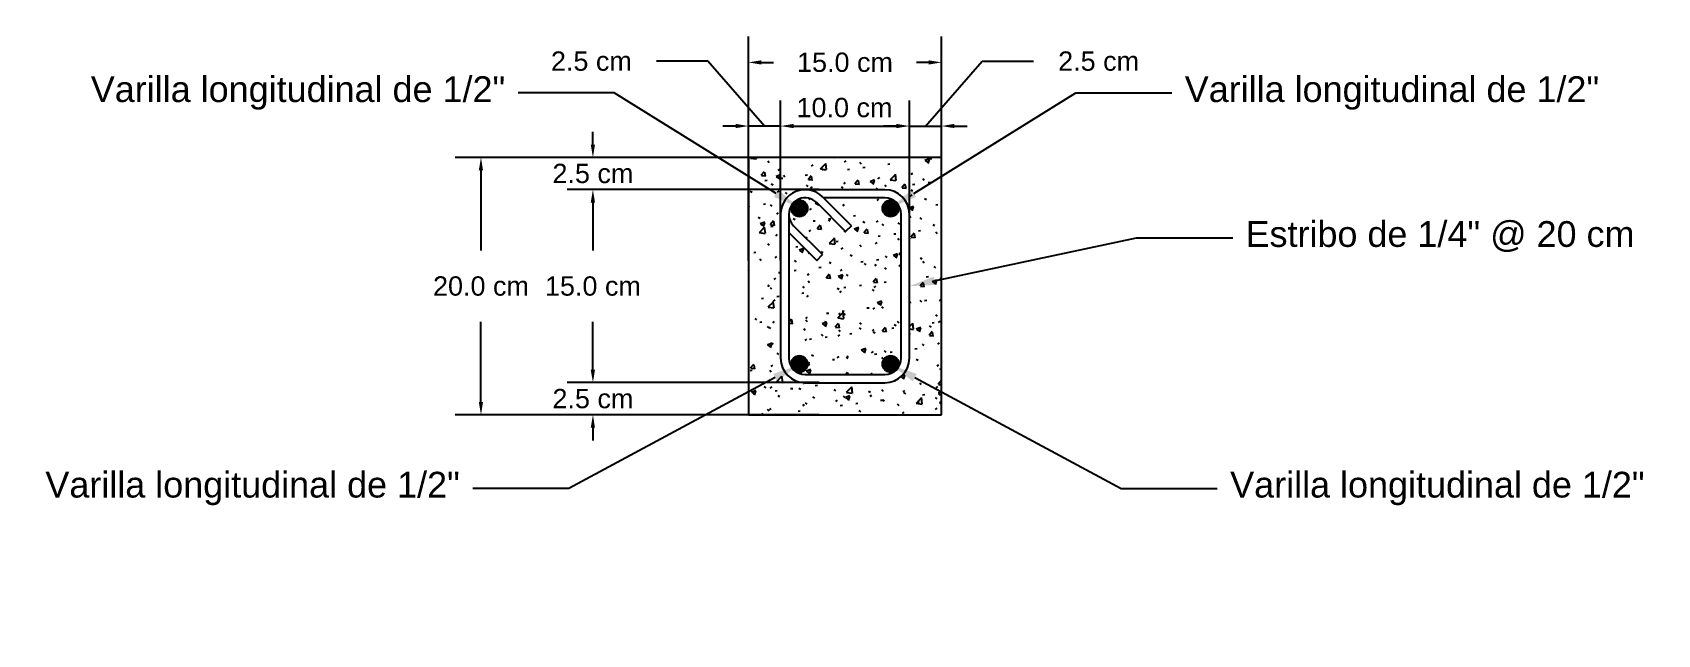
# Model space of a CAD drawing. Header units: metres. Extents: x 258817 to 259192, y 1878716 to 1878911.
# Drawn here: x 259029.848 to 259031.111, y 1878747.125 to 1878747.593 of the extents above; entities that cross this region are included whole.
import ezdxf
from ezdxf import colors
from ezdxf.entities.mleader import LeaderData, LeaderLine
from ezdxf.math import Vec2, Vec3

# ---------------------------------------------------------------- set-up
doc = ezdxf.new("R2010")
doc.units = ezdxf.units.M
doc.header["$MEASUREMENT"] = 0
doc.layers.add('Vistas', color=7, linetype='Continuous')
doc.styles.get("Standard").update_dxf_attribs({"font": 'arial.ttf'})
doc.dimstyles.new('1 a 5', dxfattribs={"dimtxt": 0.015, "dimasz": 0.01, "dimexe": 0.02, "dimexo": 0.02, "dimgap": 0.02, "dimtad": 0, "dimtih": 1, "dimtoh": 1, "dimdec": 1, "dimlfac": 100, "dimzin": 0, "dimdsep": 46, "dimtxsty": 'Standard', "dimcen": 0.01, "dimadec": 0, "dimazin": 0, "dimtfac": 1, "dimtdec": 1, "dimtofl": 0, "dimtmove": 0, "dimatfit": 3, "dimfxl": 1, "dimtolj": 1, "dimtzin": 0, "dimarcsym": 0})

# ---------------------------------------------------------------- blocks, each defined once
blk = doc.blocks.new('*D201')
at = {"layer": 'Defpoints', "color": 0, "transparency": 16777216}
for p in [(259030.5546, 1878747.5695), (259030.4046, 1878747.4956), (259030.5546, 1878747.4956)]:
    blk.add_point(p, dxfattribs=at)
at = {"layer": 'Vistas', "color": 0, "lineweight": -2, "transparency": 16777216}
for p, q in [((259030.4046, 1878747.5156), (259030.4046, 1878747.5895)), ((259030.5546, 1878747.5156), (259030.5546, 1878747.5895)), ((259030.4146, 1878747.5695), (259030.4241, 1878747.5695)), ((259030.5446, 1878747.5695), (259030.5351, 1878747.5695))]:
    blk.add_line(p, q, dxfattribs=at)
at = {"layer": 'Vistas', "color": 0, "transparency": 16777216}
for points in [[(259030.4146, 1878747.5711), (259030.4146, 1878747.5678), (259030.4046, 1878747.5695)], [(259030.5446, 1878747.5711), (259030.5446, 1878747.5678), (259030.5546, 1878747.5695)]]:
    blk.add_solid(points, dxfattribs=at)
at = {"layer": 'Vistas', "color": 0, "transparency": 16777216, "insert": (259030.4796, 1878747.5695), "char_height": 0.015, "attachment_point": 5}
blk.add_mtext('\\A1;15.0 cm', dxfattribs=at)
blk = doc.blocks.new('*D199')
at = {"layer": 'Defpoints', "color": 0, "transparency": 16777216}
for p in [(259030.1967, 1878747.4956), (259030.4046, 1878747.4956), (259030.4046, 1878747.2956)]:
    blk.add_point(p, dxfattribs=at)
at = {"layer": 'Vistas', "color": 0, "lineweight": -2, "transparency": 16777216}
for p, q in [((259030.3846, 1878747.4956), (259030.1767, 1878747.4956)), ((259030.1967, 1878747.4856), (259030.1967, 1878747.4232)), ((259030.1967, 1878747.3056), (259030.1967, 1878747.3679)), ((259030.3846, 1878747.2956), (259030.1767, 1878747.2956))]:
    blk.add_line(p, q, dxfattribs=at)
at = {"layer": 'Vistas', "color": 0, "transparency": 16777216}
for points in [[(259030.195, 1878747.4856), (259030.1983, 1878747.4856), (259030.1967, 1878747.4956)], [(259030.195, 1878747.3056), (259030.1983, 1878747.3056), (259030.1967, 1878747.2956)]]:
    blk.add_solid(points, dxfattribs=at)
at = {"layer": 'Vistas', "color": 0, "transparency": 16777216, "insert": (259030.1967, 1878747.3956), "char_height": 0.015, "attachment_point": 5}
blk.add_mtext('\\A1;20.0 cm', dxfattribs=at)
blk = doc.blocks.new('*D197')
at = {"layer": 'Defpoints', "color": 0, "transparency": 16777216}
for p in [(259030.2837, 1878747.3206), (259030.4796, 1878747.3206), (259030.4796, 1878747.2956)]:
    blk.add_point(p, dxfattribs=at)
at = {"layer": 'Vistas', "color": 0, "lineweight": -2, "transparency": 16777216}
for p, q in [((259030.2837, 1878747.3306), (259030.2837, 1878747.3406)), ((259030.4596, 1878747.3206), (259030.2637, 1878747.3206)), ((259030.4596, 1878747.2956), (259030.2637, 1878747.2956)), ((259030.2837, 1878747.2856), (259030.2837, 1878747.2756))]:
    blk.add_line(p, q, dxfattribs=at)
at = {"layer": 'Vistas', "color": 0, "transparency": 16777216}
for points in [[(259030.282, 1878747.3306), (259030.2853, 1878747.3306), (259030.2837, 1878747.3206)], [(259030.282, 1878747.2856), (259030.2853, 1878747.2856), (259030.2837, 1878747.2956)]]:
    blk.add_solid(points, dxfattribs=at)
at = {"layer": 'Vistas', "color": 0, "transparency": 16777216, "insert": (259030.2837, 1878747.3081), "char_height": 0.015, "attachment_point": 5}
blk.add_mtext('\\A1;2.5 cm', dxfattribs=at)
blk = doc.blocks.new('*D198')
at = {"layer": 'Defpoints', "color": 0, "transparency": 16777216}
for p in [(259030.4046, 1878747.52), (259030.4046, 1878747.3956), (259030.4296, 1878747.3956)]:
    blk.add_point(p, dxfattribs=at)
at = {"layer": 'Vistas', "color": 0, "lineweight": -2, "transparency": 16777216}
for p, q in [((259030.373, 1878747.5704), (259030.333, 1878747.5704)), ((259030.4171, 1878747.52), (259030.373, 1878747.5704)), ((259030.4046, 1878747.4156), (259030.4046, 1878747.54)), ((259030.4296, 1878747.4156), (259030.4296, 1878747.54)), ((259030.3946, 1878747.52), (259030.3846, 1878747.52)), ((259030.4296, 1878747.52), (259030.4046, 1878747.52)), ((259030.4396, 1878747.52), (259030.4496, 1878747.52))]:
    blk.add_line(p, q, dxfattribs=at)
at = {"layer": 'Vistas', "color": 0, "transparency": 16777216}
for points in [[(259030.3946, 1878747.5217), (259030.3946, 1878747.5184), (259030.4046, 1878747.52)], [(259030.4396, 1878747.5217), (259030.4396, 1878747.5184), (259030.4296, 1878747.52)]]:
    blk.add_solid(points, dxfattribs=at)
at = {"layer": 'Vistas', "color": 0, "transparency": 16777216, "insert": (259030.2825, 1878747.5704), "char_height": 0.015, "attachment_point": 5}
blk.add_mtext('\\A1;2.5 cm', dxfattribs=at)
blk = doc.blocks.new('*D200')
at = {"layer": 'Defpoints', "color": 0, "transparency": 16777216}
for p in [(259030.5296, 1878747.52), (259030.4296, 1878747.3956), (259030.5296, 1878747.3956)]:
    blk.add_point(p, dxfattribs=at)
at = {"layer": 'Vistas', "color": 0, "lineweight": -2, "transparency": 16777216}
for p, q in [((259030.4296, 1878747.4156), (259030.4296, 1878747.54)), ((259030.5296, 1878747.4156), (259030.5296, 1878747.54)), ((259030.4396, 1878747.52), (259030.5196, 1878747.52))]:
    blk.add_line(p, q, dxfattribs=at)
at = {"layer": 'Vistas', "color": 0, "transparency": 16777216}
for points in [[(259030.4396, 1878747.5217), (259030.4396, 1878747.5184), (259030.4296, 1878747.52)], [(259030.5196, 1878747.5217), (259030.5196, 1878747.5184), (259030.5296, 1878747.52)]]:
    blk.add_solid(points, dxfattribs=at)
at = {"layer": 'Vistas', "color": 0, "transparency": 16777216, "insert": (259030.4792, 1878747.5343), "char_height": 0.015, "attachment_point": 5}
blk.add_mtext('\\A1;10.0 cm', dxfattribs=at)
blk = doc.blocks.new('*D202')
at = {"layer": 'Defpoints', "color": 0, "transparency": 16777216}
for p in [(259030.2837, 1878747.4706), (259030.4796, 1878747.4706), (259030.4796, 1878747.3206)]:
    blk.add_point(p, dxfattribs=at)
at = {"layer": 'Vistas', "color": 0, "lineweight": -2, "transparency": 16777216}
for p, q in [((259030.4596, 1878747.4706), (259030.2637, 1878747.4706)), ((259030.2837, 1878747.4606), (259030.2837, 1878747.4232)), ((259030.2837, 1878747.3306), (259030.2837, 1878747.3679)), ((259030.4596, 1878747.3206), (259030.2637, 1878747.3206))]:
    blk.add_line(p, q, dxfattribs=at)
at = {"layer": 'Vistas', "color": 0, "transparency": 16777216}
for points in [[(259030.282, 1878747.4606), (259030.2853, 1878747.4606), (259030.2837, 1878747.4706)], [(259030.282, 1878747.3306), (259030.2853, 1878747.3306), (259030.2837, 1878747.3206)]]:
    blk.add_solid(points, dxfattribs=at)
at = {"layer": 'Vistas', "color": 0, "transparency": 16777216, "insert": (259030.2837, 1878747.3956), "char_height": 0.015, "attachment_point": 5}
blk.add_mtext('\\A1;15.0 cm', dxfattribs=at)
blk = doc.blocks.new('*D196')
at = {"layer": 'Defpoints', "color": 0, "transparency": 16777216}
for p in [(259030.5546, 1878747.52), (259030.5296, 1878747.3956), (259030.5546, 1878747.3956)]:
    blk.add_point(p, dxfattribs=at)
at = {"layer": 'Vistas', "color": 0, "lineweight": -2, "transparency": 16777216}
for p, q in [((259030.5421, 1878747.52), (259030.5862, 1878747.5704)), ((259030.5862, 1878747.5704), (259030.6262, 1878747.5704)), ((259030.5296, 1878747.4156), (259030.5296, 1878747.54)), ((259030.5546, 1878747.4156), (259030.5546, 1878747.54)), ((259030.5196, 1878747.52), (259030.5096, 1878747.52)), ((259030.5296, 1878747.52), (259030.5546, 1878747.52)), ((259030.5646, 1878747.52), (259030.5746, 1878747.52))]:
    blk.add_line(p, q, dxfattribs=at)
at = {"layer": 'Vistas', "color": 0, "transparency": 16777216}
for points in [[(259030.5196, 1878747.5217), (259030.5196, 1878747.5184), (259030.5296, 1878747.52)], [(259030.5646, 1878747.5217), (259030.5646, 1878747.5184), (259030.5546, 1878747.52)]]:
    blk.add_solid(points, dxfattribs=at)
at = {"layer": 'Vistas', "color": 0, "transparency": 16777216, "insert": (259030.6767, 1878747.5704), "char_height": 0.015, "attachment_point": 5}
blk.add_mtext('\\A1;2.5 cm', dxfattribs=at)
blk = doc.blocks.new('*D204')
at = {"layer": 'Defpoints', "color": 0, "transparency": 16777216}
for p in [(259030.4796, 1878747.4956), (259030.2837, 1878747.4706), (259030.4796, 1878747.4706)]:
    blk.add_point(p, dxfattribs=at)
at = {"layer": 'Vistas', "color": 0, "lineweight": -2, "transparency": 16777216}
for p, q in [((259030.2837, 1878747.5056), (259030.2837, 1878747.5156)), ((259030.4596, 1878747.4956), (259030.2637, 1878747.4956)), ((259030.4596, 1878747.4706), (259030.2637, 1878747.4706)), ((259030.2837, 1878747.4606), (259030.2837, 1878747.4506))]:
    blk.add_line(p, q, dxfattribs=at)
at = {"layer": 'Vistas', "color": 0, "transparency": 16777216}
for points in [[(259030.282, 1878747.5056), (259030.2853, 1878747.5056), (259030.2837, 1878747.4956)], [(259030.282, 1878747.4606), (259030.2853, 1878747.4606), (259030.2837, 1878747.4706)]]:
    blk.add_solid(points, dxfattribs=at)
at = {"layer": 'Vistas', "color": 0, "transparency": 16777216, "insert": (259030.2837, 1878747.4831), "char_height": 0.015, "attachment_point": 5}
blk.add_mtext('\\A1;2.5 cm', dxfattribs=at)

msp = doc.modelspace()

# ---------------------------------------------------------------- hatches: boundary and pattern name
at = {"layer": 'Vistas'}
h = msp.add_hatch(dxfattribs=at)
h.set_pattern_fill('FP_1', color=256, scale=0.001, style=0, pattern_type=2)
h.set_pattern_definition([(50, (259002.98724, 1878761.685996), (0.0364365, -0.003187713), [0.00381, -0.04191]), (355, (259002.98724, 1878761.685996), (-0.00704845, 0.03821172), [0.003048, -0.033528]), (100.451, (259002.990277, 1878761.68573), (0.029388573, 0.035022944), [0.003238, -0.035618]), (46.184, (259002.98724, 1878761.696156), (0.054216056, -0.008408366), [0.005715, -0.062865]), (96.636, (259002.99176, 1878761.695455), (0.0474805, 0.04948544), [0.004857, -0.053427]), (351.184, (259002.98724, 1878761.696156), (0.04748106, 0.0494846), [0.004572, -0.050292]), (21, (259002.99232, 1878761.693616), (0.030322646, -0.020452802), [0.00381, -0.04191]), (326, (259002.99232, 1878761.693616), (0.012360696, 0.03683788), [0.003048, -0.033528]), (71.451, (259002.994848, 1878761.69191), (0.042683285, 0.016383894), [0.003238, -0.035618]), (37.5, (259002.987241, 1878761.685996), (0.000618067, 0.0169108196), [0.001676, -0.031445, 0.001676, -0.03236, -0.033655]), (37.5, (259002.987241, 1878761.685996), (0.000618067, 0.0169108196), [-0.067158, 0.001676, -0.031979]), (7.5, (259002.98724, 1878761.685996), (0.013364138, 0.020035779), [0.001676, -0.017729, 0.001676, -0.030683, -0.012827]), (7.5, (259002.98724, 1878761.685996), (0.013364138, 0.020035779), [-0.051765, 0.001676, -0.011151]), (327.5, (259002.975912, 1878761.685996), (0.027118159, -0.0011460587), [0.001676, -0.011024, 0.001676, -0.037948, -0.052578]), (327.5, (259002.975912, 1878761.685996), (0.027118159, -0.0011460587), [-0.052324, 0.001676, -0.050902]), (317.5, (259002.970832, 1878761.685996), (0.02962579, 0.00508507), [0.001676, -0.014834, 0.001676, -0.024638, -0.037338]), (317.5, (259002.970832, 1878761.685996), (0.02962579, 0.00508507), [-0.042824, 0.001676, -0.035662])])
h.paths.add_polyline_path([(259030.4046, 1878747.29557), (259030.5546, 1878747.29557), (259030.5546, 1878747.49557), (259030.4046, 1878747.49557), (259030.4046, 1878747.33469)])
h.paths.add_polyline_path([(259030.51055, 1878747.32057), (259030.44865, 1878747.32057), (259030.44372, 1878747.32122), (259030.43912, 1878747.32312), (259030.43518, 1878747.32615), (259030.43215, 1878747.3301), (259030.43025, 1878747.33469), (259030.4296, 1878747.33962), (259030.4296, 1878747.45152), (259030.43025, 1878747.45645), (259030.43215, 1878747.46105), (259030.43518, 1878747.46499), (259030.43912, 1878747.46802), (259030.44372, 1878747.46992), (259030.44865, 1878747.47057), (259030.51055, 1878747.47057), (259030.51548, 1878747.46992), (259030.52007, 1878747.46802), (259030.52402, 1878747.46499), (259030.52705, 1878747.46105), (259030.52895, 1878747.45645), (259030.5296, 1878747.45152), (259030.5296, 1878747.33962), (259030.52895, 1878747.33469), (259030.52705, 1878747.3301), (259030.52402, 1878747.32615), (259030.52007, 1878747.32312), (259030.51548, 1878747.32122), (259030.51383, 1878747.321)])
h.paths.add_polyline_path([(259030.48917, 1878747.32692), (259030.51055, 1878747.32692), (259030.51383, 1878747.32735), (259030.5169, 1878747.32862), (259030.51953, 1878747.33064), (259030.52155, 1878747.33327), (259030.52282, 1878747.33633), (259030.52325, 1878747.33962), (259030.52325, 1878747.45152), (259030.52282, 1878747.45481), (259030.52155, 1878747.45787), (259030.51953, 1878747.4605), (259030.5169, 1878747.46252), (259030.51383, 1878747.46379), (259030.51055, 1878747.46422), (259030.46289, 1878747.46422), (259030.48457, 1878747.44254), (259030.48008, 1878747.43805), (259030.45763, 1878747.4605), (259030.455, 1878747.46252), (259030.45193, 1878747.46379), (259030.44865, 1878747.46422), (259030.44536, 1878747.46379), (259030.4423, 1878747.46252), (259030.43967, 1878747.4605), (259030.43765, 1878747.45787), (259030.43638, 1878747.45481), (259030.43595, 1878747.45152), (259030.43638, 1878747.44823), (259030.43765, 1878747.44517), (259030.43967, 1878747.44254), (259030.46212, 1878747.42009), (259030.45763, 1878747.4156), (259030.43595, 1878747.43728), (259030.43595, 1878747.33962), (259030.43638, 1878747.33633), (259030.43765, 1878747.33327), (259030.43967, 1878747.33064), (259030.4423, 1878747.32862), (259030.44536, 1878747.32735), (259030.44865, 1878747.32692), (259030.48457, 1878747.32692)])
for points in [[(259030.44416, 1878747.44966), (259030.44733, 1878747.45051), (259030.44966, 1878747.45284), (259030.45051, 1878747.45601), (259030.44966, 1878747.45919), (259030.44733, 1878747.46151), (259030.44416, 1878747.46236), (259030.44098, 1878747.46151), (259030.43866, 1878747.45919), (259030.43781, 1878747.45601), (259030.43866, 1878747.45284), (259030.44098, 1878747.45051)], [(259030.51504, 1878747.44966), (259030.51821, 1878747.45051), (259030.52054, 1878747.45284), (259030.52139, 1878747.45601), (259030.52054, 1878747.45919), (259030.51821, 1878747.46151), (259030.51504, 1878747.46236), (259030.51186, 1878747.46151), (259030.50954, 1878747.45919), (259030.50869, 1878747.45601), (259030.50954, 1878747.45284), (259030.51186, 1878747.45051)], [(259030.44416, 1878747.32878), (259030.44733, 1878747.32963), (259030.44966, 1878747.33196), (259030.45051, 1878747.33513), (259030.44966, 1878747.33831), (259030.44733, 1878747.34063), (259030.44416, 1878747.34148), (259030.44098, 1878747.34063), (259030.43866, 1878747.33831), (259030.43781, 1878747.33513), (259030.43866, 1878747.33196), (259030.44098, 1878747.32963)], [(259030.51504, 1878747.32878), (259030.51821, 1878747.32963), (259030.52054, 1878747.33196), (259030.52139, 1878747.33513), (259030.52054, 1878747.33831), (259030.51821, 1878747.34063), (259030.51504, 1878747.34148), (259030.51186, 1878747.34063), (259030.50954, 1878747.33831), (259030.50869, 1878747.33513), (259030.50954, 1878747.33196), (259030.51186, 1878747.32963)]]:
    msp.add_hatch(color=256, dxfattribs=at).paths.add_polyline_path(points)
h = msp.add_hatch(color=256, dxfattribs=at)
edge = h.paths.add_edge_path()
edge.add_arc((259030.44416, 1878747.45601), 0.00635, 0, 360)
h = msp.add_hatch(color=256, dxfattribs=at)
edge = h.paths.add_edge_path()
edge.add_arc((259030.51504, 1878747.45601), 0.00635, 0, 360)
h = msp.add_hatch(color=256, dxfattribs=at)
edge = h.paths.add_edge_path()
edge.add_arc((259030.44416, 1878747.33513), 0.00635, 0, 360)
h = msp.add_hatch(color=256, dxfattribs=at)
edge = h.paths.add_edge_path()
edge.add_arc((259030.51504, 1878747.33513), 0.00635, 0, 360)

# ---------------------------------------------------------------- linework, layer by layer
for p, q in [((259030.5546, 1878747.49557), (259030.4046, 1878747.49557)), ((259030.4046, 1878747.49557), (259030.4046, 1878747.29557)), ((259030.5546, 1878747.29557), (259030.5546, 1878747.49557)), ((259030.51055, 1878747.47057), (259030.44865, 1878747.47057)), ((259030.48457, 1878747.44254), (259030.46212, 1878747.46499)), ((259030.43866, 1878747.45919), (259030.43781, 1878747.45601)), ((259030.43781, 1878747.45601), (259030.43866, 1878747.45284)), ((259030.44098, 1878747.46151), (259030.43866, 1878747.45919)), ((259030.43866, 1878747.45284), (259030.44098, 1878747.45051)), ((259030.44416, 1878747.46236), (259030.44098, 1878747.46151)), ((259030.44733, 1878747.46151), (259030.44416, 1878747.46236)), ((259030.44966, 1878747.45919), (259030.44733, 1878747.46151)), ((259030.44733, 1878747.45051), (259030.44966, 1878747.45284)), ((259030.45051, 1878747.45601), (259030.44966, 1878747.45919)), ((259030.44966, 1878747.45284), (259030.45051, 1878747.45601)), ((259030.48008, 1878747.43805), (259030.45763, 1878747.4605)), ((259030.51055, 1878747.46422), (259030.46289, 1878747.46422)), ((259030.50954, 1878747.45919), (259030.50869, 1878747.45601)), ((259030.50869, 1878747.45601), (259030.50954, 1878747.45284)), ((259030.51186, 1878747.46151), (259030.50954, 1878747.45919)), ((259030.50954, 1878747.45284), (259030.51186, 1878747.45051)), ((259030.51504, 1878747.46236), (259030.51186, 1878747.46151)), ((259030.51821, 1878747.46151), (259030.51504, 1878747.46236)), ((259030.52054, 1878747.45919), (259030.51821, 1878747.46151)), ((259030.51821, 1878747.45051), (259030.52054, 1878747.45284)), ((259030.52139, 1878747.45601), (259030.52054, 1878747.45919)), ((259030.52054, 1878747.45284), (259030.52139, 1878747.45601)), ((259030.4296, 1878747.45152), (259030.4296, 1878747.33962)), ((259030.43595, 1878747.45152), (259030.43595, 1878747.33962)), ((259030.43967, 1878747.44254), (259030.46212, 1878747.42009)), ((259030.44098, 1878747.45051), (259030.44416, 1878747.44966)), ((259030.44416, 1878747.44966), (259030.44733, 1878747.45051)), ((259030.48457, 1878747.44254), (259030.48008, 1878747.43805)), ((259030.51186, 1878747.45051), (259030.51504, 1878747.44966)), ((259030.51504, 1878747.44966), (259030.51821, 1878747.45051)), ((259030.52325, 1878747.33962), (259030.52325, 1878747.45152)), ((259030.5296, 1878747.33962), (259030.5296, 1878747.45152)), ((259030.43595, 1878747.43728), (259030.45763, 1878747.4156)), ((259030.45763, 1878747.4156), (259030.46212, 1878747.42009)), ((259030.44098, 1878747.34063), (259030.43866, 1878747.33831)), ((259030.44416, 1878747.34148), (259030.44098, 1878747.34063)), ((259030.44733, 1878747.34063), (259030.44416, 1878747.34148)), ((259030.44966, 1878747.33831), (259030.44733, 1878747.34063)), ((259030.51186, 1878747.34063), (259030.50954, 1878747.33831)), ((259030.51504, 1878747.34148), (259030.51186, 1878747.34063)), ((259030.51821, 1878747.34063), (259030.51504, 1878747.34148)), ((259030.52054, 1878747.33831), (259030.51821, 1878747.34063)), ((259030.43866, 1878747.33831), (259030.43781, 1878747.33513)), ((259030.43781, 1878747.33513), (259030.43866, 1878747.33196)), ((259030.43866, 1878747.33196), (259030.44098, 1878747.32963)), ((259030.44098, 1878747.32963), (259030.44416, 1878747.32878)), ((259030.44416, 1878747.32878), (259030.44733, 1878747.32963)), ((259030.44733, 1878747.32963), (259030.44966, 1878747.33196)), ((259030.44865, 1878747.32692), (259030.51055, 1878747.32692)), ((259030.45051, 1878747.33513), (259030.44966, 1878747.33831)), ((259030.44966, 1878747.33196), (259030.45051, 1878747.33513)), ((259030.50954, 1878747.33831), (259030.50869, 1878747.33513)), ((259030.50869, 1878747.33513), (259030.50954, 1878747.33196)), ((259030.50954, 1878747.33196), (259030.51186, 1878747.32963)), ((259030.51186, 1878747.32963), (259030.51504, 1878747.32878)), ((259030.51504, 1878747.32878), (259030.51821, 1878747.32963)), ((259030.51821, 1878747.32963), (259030.52054, 1878747.33196)), ((259030.52139, 1878747.33513), (259030.52054, 1878747.33831)), ((259030.52054, 1878747.33196), (259030.52139, 1878747.33513)), ((259030.44865, 1878747.32057), (259030.51055, 1878747.32057)), ((259030.4046, 1878747.29557), (259030.5546, 1878747.29557))]:
    msp.add_line(p, q, dxfattribs=at)
for centre in [(259030.44416, 1878747.45601), (259030.51504, 1878747.45601), (259030.44416, 1878747.33513), (259030.51504, 1878747.33513)]:
    msp.add_circle(centre, 0.00635, dxfattribs=at)
for centre, radius, start, end in [((259030.44865, 1878747.45152), 0.01905, 45, 180), ((259030.51055, 1878747.45152), 0.01905, 0, 90), ((259030.44865, 1878747.45152), 0.0127, 45, 180), ((259030.51055, 1878747.45152), 0.0127, 0, 90), ((259030.44865, 1878747.45152), 0.0127, 180, 225), ((259030.44865, 1878747.33962), 0.01905, 180, 270), ((259030.44865, 1878747.33962), 0.0127, 180, 270), ((259030.51055, 1878747.33962), 0.0127, 270, 0), ((259030.51055, 1878747.33962), 0.01905, 270, 0)]:
    msp.add_arc(centre, radius, start, end, dxfattribs=at)

# ---------------------------------------------------------------- dimensions: what is measured, and where the dimension line sits
dim = msp.add_linear_dim(base=(259030.28366, 1878747.32057), p1=(259030.4796, 1878747.29557), p2=(259030.4796, 1878747.32057), angle=90, dimstyle='1 a 5', override={"dimpost": ' cm'}, dxfattribs=at)
dim.commit()
dim.dimension.update_dxf_attribs({"geometry": '*D197', "text_midpoint": (259030.28366, 1878747.30807), "dimtype": 160})

# ---------------------------------------------------------------- next in the draw order: leaders
ml = msp.add_multileader_mtext('Standard', dxfattribs=at)
ml.set_content('Varilla longitudinal de 1/2"', color=256)
ml.set_leader_properties()
ml.build(insert=Vec2(0, 0))
ml.multileader.update_dxf_attribs({"has_text_frame": 1, "dogleg_length": 0.36, "arrow_head_size": 0.02})
ctx = ml.context
ctx.base_point, ctx.char_height, ctx.arrow_head_size, ctx.landing_gap_size, ctx.plane_origin = Vec3(259029.88486, 1878747.54574), 0.02, 0.02, 0.01, Vec3(259030.44304, 1878747.45713)
ctx.text_align_type = 2
notes = []
notes.append((ctx, [(0, (1, 1, 0), (259030.30022, 1878747.54574), (-1, 0), 0.07465, [(0, [(259030.44304, 1878747.45713)], 0, [])])]))
ctx.mtext.insert, ctx.mtext.alignment, ctx.mtext.flow_direction = Vec3(259030.21556, 1878747.55868), 3, 5
ctx.mtext.has_bg_fill, ctx.mtext.bg_color, ctx.mtext.bg_scale_factor, ctx.mtext.bg_transparency, ctx.mtext.use_window_bg_color = 1, -1027028792, 1.5, 0, 1
ml = msp.add_multileader_mtext('Standard', dxfattribs=at)
ml.set_content('Varilla longitudinal de 1/2"', color=256)
ml.set_leader_properties()
ml.build(insert=Vec2(0, 0))
ml.multileader.update_dxf_attribs({"has_text_frame": 1, "dogleg_length": 0.36, "arrow_head_size": 0.02})
ctx = ml.context
ctx.base_point, ctx.char_height, ctx.arrow_head_size, ctx.landing_gap_size, ctx.plane_origin = Vec3(259030.76895, 1878747.23837), 0.02, 0.02, 0.01, Vec3(259030.51616, 1878747.33401)
notes.append((ctx, [(1, (1, 1, 0), (259030.6943, 1878747.23837), (1, 0), 0.07465, [(0, [(259030.51616, 1878747.33401)], 0, [])])]))
ctx.mtext.insert, ctx.mtext.flow_direction = Vec3(259030.77895, 1878747.25131), 5
ctx.mtext.has_bg_fill, ctx.mtext.bg_color, ctx.mtext.bg_scale_factor, ctx.mtext.bg_transparency, ctx.mtext.use_window_bg_color = 1, -1027028792, 1.5, 0, 1
for ctx, leaders in notes:
    for number, flags, end, landing, length, lines in leaders:
        leader = LeaderData()
        leader.index, (leader.has_last_leader_line, leader.has_dogleg_vector, leader.attachment_direction) = number, flags
        leader.last_leader_point, leader.dogleg_vector, leader.dogleg_length = Vec3(end), Vec3(landing), length
        for number, points, colour, breaks in lines:
            line = LeaderLine()
            line.index, line.vertices, line.color, line.breaks = number, Vec3.list(points), colors.encode_raw_color(colour), breaks
            leader.lines.append(line)
        ctx.leaders.append(leader)

# ---------------------------------------------------------------- next in the draw order: dimensions: what is measured, and where the dimension line sits
for base, p1, p2, override, picture, middle in [((259030.4046, 1878747.52003), (259030.4296, 1878747.39557), (259030.4046, 1878747.39557), {"dimpost": ' cm', "dimtmove": 1}, '*D198', (259030.31299, 1878747.57035)), ((259030.5546, 1878747.56946), (259030.4046, 1878747.49557), (259030.5546, 1878747.49557), {"dimpost": ' cm'}, '*D201', (259030.4796, 1878747.56946)), ((259030.5296, 1878747.52003), (259030.4296, 1878747.39557), (259030.5296, 1878747.39557), {"dimpost": ' cm', "dimtmove": 1}, '*D200', (259030.47915, 1878747.53425))]:
    dim = msp.add_linear_dim(base=base, p1=p1, p2=p2, dimstyle='1 a 5', override=override, dxfattribs=at)
    dim.commit()
    dim.dimension.update_dxf_attribs({"geometry": picture, "text_midpoint": middle, "dimtype": 160})
dim = msp.add_linear_dim(base=(259030.28366, 1878747.47057), p1=(259030.4796, 1878747.49557), p2=(259030.4796, 1878747.47057), angle=270, dimstyle='1 a 5', override={"dimpost": ' cm'}, dxfattribs=at)
dim.commit()
dim.dimension.update_dxf_attribs({"geometry": '*D204', "text_midpoint": (259030.28366, 1878747.48307), "dimtype": 160})
for base, p1, p2, override, picture, middle in [((259030.19667, 1878747.49557), (259030.4046, 1878747.29557), (259030.4046, 1878747.49557), {"dimpost": ' cm'}, '*D199', (259030.19667, 1878747.39557)), ((259030.28366, 1878747.47057), (259030.4796, 1878747.32057), (259030.4796, 1878747.47057), {"dimpost": ' cm', "dimtmove": 1}, '*D202', (259030.28366, 1878747.39557))]:
    dim = msp.add_linear_dim(base=base, p1=p1, p2=p2, angle=90, dimstyle='1 a 5', override=override, dxfattribs=at)
    dim.commit()
    dim.dimension.update_dxf_attribs({"geometry": picture, "text_midpoint": middle})

# ---------------------------------------------------------------- next in the draw order: leaders
ml = msp.add_multileader_mtext('Standard', dxfattribs=at)
ml.set_content('Estribo de 1/4" @ 20 cm', color=256)
ml.set_leader_properties()
ml.build(insert=Vec2(0, 0))
ml.multileader.update_dxf_attribs({"has_text_frame": 1, "dogleg_length": 0.36, "arrow_head_size": 0.02})
ctx = ml.context
ctx.base_point, ctx.char_height, ctx.arrow_head_size, ctx.landing_gap_size, ctx.plane_origin = Vec3(259030.7809, 1878747.43316), 0.02, 0.02, 0.01, Vec3(259030.5296, 1878747.39557)
notes = []
notes.append((ctx, [(1, (1, 1, 0), (259030.70625, 1878747.43316), (1, 0), 0.07465, [(0, [(259030.5296, 1878747.39557)], 0, [])])]))
ctx.mtext.insert, ctx.mtext.flow_direction = Vec3(259030.7909, 1878747.4461), 5
ctx.mtext.has_bg_fill, ctx.mtext.bg_color, ctx.mtext.bg_scale_factor, ctx.mtext.bg_transparency, ctx.mtext.use_window_bg_color = 1, -1027028792, 1.5, 0, 1
ml = msp.add_multileader_mtext('Standard', dxfattribs=at)
ml.set_content('Varilla longitudinal de 1/2"', color=256)
ml.set_leader_properties()
ml.build(insert=Vec2(0, 0))
ml.multileader.update_dxf_attribs({"has_text_frame": 1, "dogleg_length": 0.36, "arrow_head_size": 0.02})
ctx = ml.context
ctx.base_point, ctx.char_height, ctx.arrow_head_size, ctx.landing_gap_size, ctx.plane_origin = Vec3(259029.84955, 1878747.23837), 0.02, 0.02, 0.01, Vec3(259030.44304, 1878747.33401)
ctx.text_align_type = 2
notes.append((ctx, [(1, (1, 1, 0), (259030.2649, 1878747.23837), (-1, 0), 0.07465, [(0, [(259030.44304, 1878747.33401)], 0, [])])]))
ctx.mtext.insert, ctx.mtext.alignment, ctx.mtext.flow_direction = Vec3(259030.18025, 1878747.25131), 3, 5
ctx.mtext.has_bg_fill, ctx.mtext.bg_color, ctx.mtext.bg_scale_factor, ctx.mtext.bg_transparency, ctx.mtext.use_window_bg_color = 1, -1027028792, 1.5, 0, 1
for ctx, leaders in notes:
    for number, flags, end, landing, length, lines in leaders:
        leader = LeaderData()
        leader.index, (leader.has_last_leader_line, leader.has_dogleg_vector, leader.attachment_direction) = number, flags
        leader.last_leader_point, leader.dogleg_vector, leader.dogleg_length = Vec3(end), Vec3(landing), length
        for number, points, colour, breaks in lines:
            line = LeaderLine()
            line.index, line.vertices, line.color, line.breaks = number, Vec3.list(points), colors.encode_raw_color(colour), breaks
            leader.lines.append(line)
        ctx.leaders.append(leader)

# ---------------------------------------------------------------- next in the draw order: dimensions: what is measured, and where the dimension line sits
dim = msp.add_linear_dim(base=(259030.5546, 1878747.52003), p1=(259030.5296, 1878747.39557), p2=(259030.5546, 1878747.39557), angle=180, dimstyle='1 a 5', override={"dimpost": ' cm', "dimtmove": 1}, dxfattribs=at)
dim.commit()
dim.dimension.update_dxf_attribs({"geometry": '*D196', "text_midpoint": (259030.6462, 1878747.57035), "dimtype": 160})

# ---------------------------------------------------------------- next in the draw order: leaders
ml = msp.add_multileader_mtext('Standard', dxfattribs=at)
ml.set_content('Varilla longitudinal de 1/2"', color=256)
ml.set_leader_properties()
ml.build(insert=Vec2(0, 0))
ml.multileader.update_dxf_attribs({"has_text_frame": 1, "dogleg_length": 0.36, "arrow_head_size": 0.02})
ctx = ml.context
ctx.base_point, ctx.char_height, ctx.arrow_head_size, ctx.landing_gap_size, ctx.plane_origin = Vec3(259030.73364, 1878747.54574), 0.02, 0.02, 0.01, Vec3(259030.51616, 1878747.45713)
notes = []
notes.append((ctx, [(0, (1, 1, 0), (259030.65898, 1878747.54574), (1, 0), 0.07465, [(0, [(259030.51616, 1878747.45713)], 0, [])])]))
ctx.mtext.insert, ctx.mtext.flow_direction = Vec3(259030.74364, 1878747.55868), 5
ctx.mtext.has_bg_fill, ctx.mtext.bg_color, ctx.mtext.bg_scale_factor, ctx.mtext.bg_transparency, ctx.mtext.use_window_bg_color = 1, -1027028792, 1.5, 0, 1
for ctx, leaders in notes:
    for number, flags, end, landing, length, lines in leaders:
        leader = LeaderData()
        leader.index, (leader.has_last_leader_line, leader.has_dogleg_vector, leader.attachment_direction) = number, flags
        leader.last_leader_point, leader.dogleg_vector, leader.dogleg_length = Vec3(end), Vec3(landing), length
        for number, points, colour, breaks in lines:
            line = LeaderLine()
            line.index, line.vertices, line.color, line.breaks = number, Vec3.list(points), colors.encode_raw_color(colour), breaks
            leader.lines.append(line)
        ctx.leaders.append(leader)

doc.saveas('drawing.dxf')
